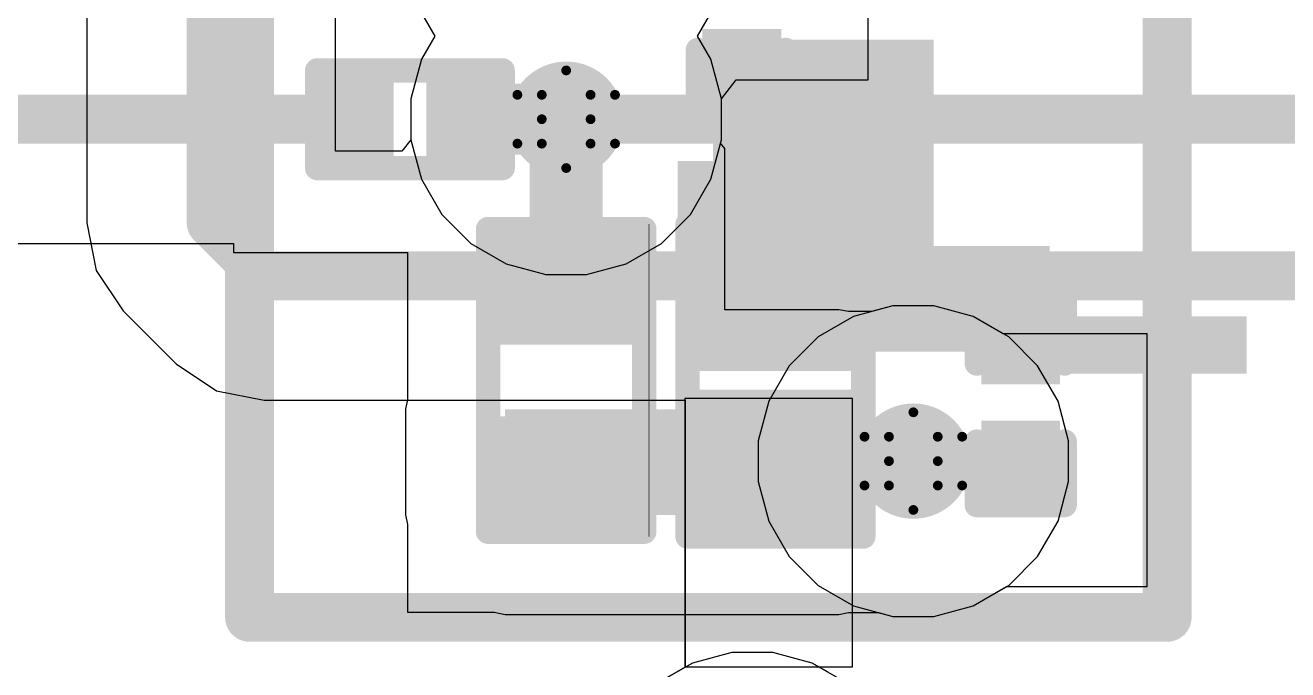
# Model space of a CAD drawing. Header units: inches. Extents: x -3 to 5437, y -3 to 5435.
# Drawn here: x 31.65 to 38.22, y 97.97 to 101.33 of the extents above; entities that cross this region are included whole.
import ezdxf

# ---------------------------------------------------------------- set-up
doc = ezdxf.new("R2010")
doc.units = ezdxf.units.IN
for name, color, linetype in [('Bottom Layer', 5, 'Continuous'), ('Drill Drawing', 1, 'Continuous'), ('GND', 16, 'Continuous'), ('PWR', 76, 'Continuous'), ('Top Layer', 1, 'Continuous'), ('Top Overlay', 2, 'Continuous'), ('Top Paste', 8, 'Continuous'), ('Top Solder', 216, 'Continuous'), ('Via Holes', 16, 'Continuous')]:
    doc.layers.add(name, color=color, linetype=linetype)

# ---------------------------------------------------------------- blocks, each defined once
blk = doc.blocks.new('CAP_0201_70')
at = {"layer": 'Top Layer'}
for points in [[(-0.4499991, 0.1499997), (-0.1499997, 0.1499997), (-0.1499997, -0.1499997), (-0.4499991, -0.1499997)], [(0.1499997, 0.1499997), (0.4499991, 0.1499997), (0.4499991, -0.1499997), (0.1499997, -0.1499997)]]:
    blk.add_hatch(color=1, dxfattribs=at).paths.add_polyline_path(points)
at = {"layer": 'Top Paste'}
for points in [[(-0.4499991, 0.1499997), (-0.1499997, 0.1499997), (-0.1499997, -0.1499997), (-0.4499991, -0.1499997)], [(0.1499997, 0.1499997), (0.4499991, 0.1499997), (0.4499991, -0.1499997), (0.1499997, -0.1499997)]]:
    blk.add_hatch(color=8, dxfattribs=at).paths.add_polyline_path(points)
at = {"layer": 'Top Solder'}
for points in [[(-0.50500026, 0.20500086), (-0.09499853999999999, 0.20500086), (-0.09499853999999999, -0.20500086), (-0.50500026, -0.20500086)], [(0.09499853999999999, 0.20500086), (0.50500026, 0.20500086), (0.50500026, -0.20500086), (0.09499853999999999, -0.20500086)]]:
    blk.add_hatch(color=216, dxfattribs=at).paths.add_polyline_path(points)
at = {"layer": 'Top Overlay'}
for points in [[(-0.5334, 0.2286, 0.127, 0.127, 0), (-0.5334, -0.2286, 0.127, 0.127, 0)], [(-0.5334, 0.2286, 0.127, 0.127, 0), (-0.2032, 0.2286, 0.127, 0.127, 0)], [(0.2032, 0.2286, 0.127, 0.127, 0), (0.5334, 0.2286, 0.127, 0.127, 0)], [(0.5334, 0.2286, 0.127, 0.127, 0), (0.5334, -0.2286, 0.127, 0.127, 0)], [(-0.5334, -0.2286, 0.127, 0.127, 0), (-0.2032, -0.2286, 0.127, 0.127, 0)], [(0.2032, -0.2286, 0.127, 0.127, 0), (0.5334, -0.2286, 0.127, 0.127, 0)]]:
    blk.add_lwpolyline(points, format="xyseb", dxfattribs=at)
for points in [[(-0.5651499999999999, 0.2286, 0.0635, 0.0635, 1), (-0.5016499999999999, 0.2286, 0.0635, 0.0635, 1)], [(-0.5651499999999999, 0.2286, 0.0635, 0.0635, 1), (-0.5016499999999999, 0.2286, 0.0635, 0.0635, 1)], [(-0.23495, 0.2286, 0.0635, 0.0635, 1), (-0.17145, 0.2286, 0.0635, 0.0635, 1)], [(0.17145, 0.2286, 0.0635, 0.0635, 1), (0.23495, 0.2286, 0.0635, 0.0635, 1)], [(0.5016499999999999, 0.2286, 0.0635, 0.0635, 1), (0.5651499999999999, 0.2286, 0.0635, 0.0635, 1)], [(0.5016499999999999, 0.2286, 0.0635, 0.0635, 1), (0.5651499999999999, 0.2286, 0.0635, 0.0635, 1)], [(-0.5651499999999999, -0.2286, 0.0635, 0.0635, 1), (-0.5016499999999999, -0.2286, 0.0635, 0.0635, 1)], [(-0.5651499999999999, -0.2286, 0.0635, 0.0635, 1), (-0.5016499999999999, -0.2286, 0.0635, 0.0635, 1)], [(-0.23495, -0.2286, 0.0635, 0.0635, 1), (-0.17145, -0.2286, 0.0635, 0.0635, 1)], [(0.17145, -0.2286, 0.0635, 0.0635, 1), (0.23495, -0.2286, 0.0635, 0.0635, 1)], [(0.5016499999999999, -0.2286, 0.0635, 0.0635, 1), (0.5651499999999999, -0.2286, 0.0635, 0.0635, 1)], [(0.5016499999999999, -0.2286, 0.0635, 0.0635, 1), (0.5651499999999999, -0.2286, 0.0635, 0.0635, 1)]]:
    blk.add_lwpolyline(points, format="xyseb", close=True, dxfattribs=at)
blk = doc.blocks.new('R___0201_85')
at = {"layer": 'Top Layer'}
for points in [[(-0.40999791, 0.18499963), (-0.13999845, 0.18499963), (-0.13999845, -0.18499963), (-0.40999791, -0.18499963)], [(0.14000099, 0.18499963), (0.41000045, 0.18499963), (0.41000045, -0.18499963), (0.14000099, -0.18499963)]]:
    blk.add_hatch(color=1, dxfattribs=at).paths.add_polyline_path(points)
at = {"layer": 'Top Paste'}
for points in [[(-0.40999791, 0.18499963), (-0.13999845, 0.18499963), (-0.13999845, -0.18499963), (-0.40999791, -0.18499963)], [(0.14000099, 0.18499963), (0.41000045, 0.18499963), (0.41000045, -0.18499963), (0.14000099, -0.18499963)]]:
    blk.add_hatch(color=8, dxfattribs=at).paths.add_polyline_path(points)
at = {"layer": 'Top Solder'}
for points in [[(-0.46499907, 0.24000079), (-0.08499729, 0.24000079), (-0.08499729, -0.24000079), (-0.46499907, -0.24000079)], [(0.08499983, 0.24000079), (0.46500161, 0.24000079), (0.46500161, -0.24000079), (0.08499983, -0.24000079)]]:
    blk.add_hatch(color=216, dxfattribs=at).paths.add_polyline_path(points)
at = {"layer": 'Top Overlay'}
for points in [[(-0.4826, 0.254, 0.127, 0.127, 0), (0.4826, 0.254, 0.127, 0.127, 0)], [(-0.4826, -0.254, 0.127, 0.127, 0), (-0.4826, 0.254, 0.127, 0.127, 0)], [(0.4826, -0.254, 0.127, 0.127, 0), (0.4826, 0.254, 0.127, 0.127, 0)], [(-0.4826, -0.254, 0.127, 0.127, 0), (0.4826, -0.254, 0.127, 0.127, 0)]]:
    blk.add_lwpolyline(points, format="xyseb", dxfattribs=at)
for points in [[(-0.51435, 0.254, 0.0635, 0.0635, 1), (-0.4508499999999999, 0.254, 0.0635, 0.0635, 1)], [(-0.51435, 0.254, 0.0635, 0.0635, 1), (-0.4508499999999999, 0.254, 0.0635, 0.0635, 1)], [(0.4508499999999999, 0.254, 0.0635, 0.0635, 1), (0.51435, 0.254, 0.0635, 0.0635, 1)], [(0.4508499999999999, 0.254, 0.0635, 0.0635, 1), (0.51435, 0.254, 0.0635, 0.0635, 1)], [(-0.51435, -0.254, 0.0635, 0.0635, 1), (-0.4508499999999999, -0.254, 0.0635, 0.0635, 1)], [(-0.51435, -0.254, 0.0635, 0.0635, 1), (-0.4508499999999999, -0.254, 0.0635, 0.0635, 1)], [(0.4508499999999999, -0.254, 0.0635, 0.0635, 1), (0.51435, -0.254, 0.0635, 0.0635, 1)], [(0.4508499999999999, -0.254, 0.0635, 0.0635, 1), (0.51435, -0.254, 0.0635, 0.0635, 1)]]:
    blk.add_lwpolyline(points, format="xyseb", close=True, dxfattribs=at)
blk = doc.blocks.new('DFN1006_2L__97')
at = {"layer": 'Top Layer'}
for points in [[(-0.69999987, 0.33000061), (-0.15000097, 0.33000061), (-0.15000097, -0.33000061), (-0.69999987, -0.33000061)], [(0.15000097, 0.33000061), (0.69999987, 0.33000061), (0.69999987, -0.33000061), (0.15000097, -0.33000061)]]:
    blk.add_hatch(color=1, dxfattribs=at).paths.add_polyline_path(points)
at = {"layer": 'Top Overlay'}
blk.add_hatch(color=2, dxfattribs=at).paths.add_polyline_path([(-1.1410188, -0.5080507999999999), (-0.8108188, -0.5080507999999999), (-0.8108188, 0.5079491999999999), (-1.1410188, 0.5079491999999999)])
at = {"layer": 'Top Paste'}
for points in [[(-0.69999987, 0.33000061), (-0.15000097, 0.33000061), (-0.15000097, -0.33000061), (-0.69999987, -0.33000061)], [(0.15000097, 0.33000061), (0.69999987, 0.33000061), (0.69999987, -0.33000061), (0.15000097, -0.33000061)]]:
    blk.add_hatch(color=8, dxfattribs=at).paths.add_polyline_path(points)
at = {"layer": 'Top Solder'}
for points in [[(-0.8015998699999999, 0.43160061), (-0.04840096999999999, 0.43160061), (-0.04840096999999999, -0.43160061), (-0.8015998699999999, -0.43160061)], [(0.04840096999999999, 0.43160061), (0.8015998699999999, 0.43160061), (0.8015998699999999, -0.43160061), (0.04840096999999999, -0.43160061)]]:
    blk.add_hatch(color=216, dxfattribs=at).paths.add_polyline_path(points)
at = {"layer": 'Top Overlay'}
for points in [[(-0.8128, -0.4571999999999999, 0.127, 0.127, 0), (-0.8128, 0.4571999999999999, 0.127, 0.127, 0)], [(0.8128, 0.4571999999999999, 0.127, 0.127, 0), (-0.8128, 0.4571999999999999, 0.127, 0.127, 0)], [(0.8128, -0.4571999999999999, 0.127, 0.127, 0), (0.8128, 0.4571999999999999, 0.127, 0.127, 0)], [(0.8128, -0.4571999999999999, 0.127, 0.127, 0), (-0.8128, -0.4571999999999999, 0.127, 0.127, 0)]]:
    blk.add_lwpolyline(points, format="xyseb", dxfattribs=at)
for points in [[(-0.84455, 0.4571999999999999, 0.0635, 0.0635, 1), (-0.7810499999999999, 0.4571999999999999, 0.0635, 0.0635, 1)], [(-0.84455, 0.4571999999999999, 0.0635, 0.0635, 1), (-0.7810499999999999, 0.4571999999999999, 0.0635, 0.0635, 1)], [(0.7810499999999999, 0.4571999999999999, 0.0635, 0.0635, 1), (0.84455, 0.4571999999999999, 0.0635, 0.0635, 1)], [(0.7810499999999999, 0.4571999999999999, 0.0635, 0.0635, 1), (0.84455, 0.4571999999999999, 0.0635, 0.0635, 1)], [(-0.84455, -0.4571999999999999, 0.0635, 0.0635, 1), (-0.7810499999999999, -0.4571999999999999, 0.0635, 0.0635, 1)], [(-0.84455, -0.4571999999999999, 0.0635, 0.0635, 1), (-0.7810499999999999, -0.4571999999999999, 0.0635, 0.0635, 1)], [(0.7810499999999999, -0.4571999999999999, 0.0635, 0.0635, 1), (0.84455, -0.4571999999999999, 0.0635, 0.0635, 1)], [(0.7810499999999999, -0.4571999999999999, 0.0635, 0.0635, 1), (0.84455, -0.4571999999999999, 0.0635, 0.0635, 1)]]:
    blk.add_lwpolyline(points, format="xyseb", close=True, dxfattribs=at)
blk = doc.blocks.new('R___0402_176')
at = {"layer": 'Top Layer'}
for points in [[(-0.6985, -0.3175), (-0.6985, 0.3175), (-0.2412999999999999, 0.3175), (-0.2413, -0.3175)], [(0.2412999999999999, -0.3175), (0.2413, 0.3175), (0.6985, 0.3175), (0.6985, -0.3175)]]:
    blk.add_hatch(color=1, dxfattribs=at).paths.add_polyline_path(points)
at = {"layer": 'Top Paste'}
for points in [[(-0.6985, -0.3175), (-0.6985, 0.3175), (-0.2412999999999999, 0.3175), (-0.2413, -0.3175)], [(0.2412999999999999, -0.3175), (0.2413, 0.3175), (0.6985, 0.3175), (0.6985, -0.3175)]]:
    blk.add_hatch(color=8, dxfattribs=at).paths.add_polyline_path(points)
at = {"layer": 'Top Solder'}
for points in [[(-0.75350116, -0.37250116), (-0.75350116, 0.37250116), (-0.1862988399999999, 0.37250116), (-0.18629884, -0.37250116)], [(0.1862988399999999, -0.37250116), (0.18629884, 0.37250116), (0.75350116, 0.37250116), (0.75350116, -0.37250116)]]:
    blk.add_hatch(color=216, dxfattribs=at).paths.add_polyline_path(points)
at = {"layer": 'Top Overlay'}
for points in [[(-0.7874, 0.4064, 0.127, 0.127, 0), (-0.7874, -0.4064, 0.127, 0.127, 0)], [(-0.7874, 0.4064, 0.127, 0.127, 0), (0.7874, 0.4064, 0.127, 0.127, 0)], [(0.7874, 0.4064, 0.127, 0.127, 0), (0.7874, -0.4064, 0.127, 0.127, 0)], [(-0.7874, -0.4064, 0.127, 0.127, 0), (0.7874, -0.4064, 0.127, 0.127, 0)], [(-0.8128, -0.4318, 0.0032258, 0.0032258, 0), (0.8128, -0.4318, 0.0032258, 0.0032258, 0)]]:
    blk.add_lwpolyline(points, format="xyseb", dxfattribs=at)
for points in [[(-0.8191499999999999, 0.4064, 0.0635, 0.0635, 1), (-0.7556499999999999, 0.4064, 0.0635, 0.0635, 1)], [(-0.8191499999999999, 0.4064, 0.0635, 0.0635, 1), (-0.7556499999999999, 0.4064, 0.0635, 0.0635, 1)], [(0.7556499999999999, 0.4064, 0.0635, 0.0635, 1), (0.8191499999999999, 0.4064, 0.0635, 0.0635, 1)], [(0.7556499999999999, 0.4064, 0.0635, 0.0635, 1), (0.8191499999999999, 0.4064, 0.0635, 0.0635, 1)], [(-0.8191499999999999, -0.4064, 0.0635, 0.0635, 1), (-0.7556499999999999, -0.4064, 0.0635, 0.0635, 1)], [(-0.8191499999999999, -0.4064, 0.0635, 0.0635, 1), (-0.7556499999999999, -0.4064, 0.0635, 0.0635, 1)], [(0.7556499999999999, -0.4064, 0.0635, 0.0635, 1), (0.8191499999999999, -0.4064, 0.0635, 0.0635, 1)], [(0.7556499999999999, -0.4064, 0.0635, 0.0635, 1), (0.8191499999999999, -0.4064, 0.0635, 0.0635, 1)], [(-0.81360518, -0.4318, 0.0016129, 0.0016129, 1), (-0.8119948199999999, -0.4318, 0.0016129, 0.0016129, 1)], [(0.8119948199999999, -0.4318, 0.0016129, 0.0016129, 1), (0.81360518, -0.4318, 0.0016129, 0.0016129, 1)]]:
    blk.add_lwpolyline(points, format="xyseb", close=True, dxfattribs=at)
blk = doc.blocks.new('CAP_0201_219')
at = {"layer": 'Top Layer'}
for points in [[(-0.4499991, 0.1499997), (-0.1499997, 0.1499997), (-0.1499997, -0.1499997), (-0.4499991, -0.1499997)], [(0.1499997, 0.1499997), (0.4499991, 0.1499997), (0.4499991, -0.1499997), (0.1499997, -0.1499997)]]:
    blk.add_hatch(color=1, dxfattribs=at).paths.add_polyline_path(points)
at = {"layer": 'Top Paste'}
for points in [[(-0.4499991, 0.1499997), (-0.1499997, 0.1499997), (-0.1499997, -0.1499997), (-0.4499991, -0.1499997)], [(0.1499997, 0.1499997), (0.4499991, 0.1499997), (0.4499991, -0.1499997), (0.1499997, -0.1499997)]]:
    blk.add_hatch(color=8, dxfattribs=at).paths.add_polyline_path(points)
at = {"layer": 'Top Solder'}
for points in [[(-0.50500026, 0.20500086), (-0.09499853999999999, 0.20500086), (-0.09499853999999999, -0.20500086), (-0.50500026, -0.20500086)], [(0.09499853999999999, 0.20500086), (0.50500026, 0.20500086), (0.50500026, -0.20500086), (0.09499853999999999, -0.20500086)]]:
    blk.add_hatch(color=216, dxfattribs=at).paths.add_polyline_path(points)
at = {"layer": 'Top Overlay'}
for points in [[(-0.5334, 0.2286, 0.127, 0.127, 0), (-0.5334, -0.2286, 0.127, 0.127, 0)], [(-0.5334, 0.2286, 0.127, 0.127, 0), (-0.2032, 0.2286, 0.127, 0.127, 0)], [(0.2032, 0.2286, 0.127, 0.127, 0), (0.5334, 0.2286, 0.127, 0.127, 0)], [(0.5334, 0.2286, 0.127, 0.127, 0), (0.5334, -0.2286, 0.127, 0.127, 0)], [(-0.5334, -0.2286, 0.127, 0.127, 0), (-0.2032, -0.2286, 0.127, 0.127, 0)], [(0.2032, -0.2286, 0.127, 0.127, 0), (0.5334, -0.2286, 0.127, 0.127, 0)]]:
    blk.add_lwpolyline(points, format="xyseb", dxfattribs=at)
for points in [[(-0.5651499999999999, 0.2286, 0.0635, 0.0635, 1), (-0.5016499999999999, 0.2286, 0.0635, 0.0635, 1)], [(-0.5651499999999999, 0.2286, 0.0635, 0.0635, 1), (-0.5016499999999999, 0.2286, 0.0635, 0.0635, 1)], [(-0.23495, 0.2286, 0.0635, 0.0635, 1), (-0.17145, 0.2286, 0.0635, 0.0635, 1)], [(0.17145, 0.2286, 0.0635, 0.0635, 1), (0.23495, 0.2286, 0.0635, 0.0635, 1)], [(0.5016499999999999, 0.2286, 0.0635, 0.0635, 1), (0.5651499999999999, 0.2286, 0.0635, 0.0635, 1)], [(0.5016499999999999, 0.2286, 0.0635, 0.0635, 1), (0.5651499999999999, 0.2286, 0.0635, 0.0635, 1)], [(-0.5651499999999999, -0.2286, 0.0635, 0.0635, 1), (-0.5016499999999999, -0.2286, 0.0635, 0.0635, 1)], [(-0.5651499999999999, -0.2286, 0.0635, 0.0635, 1), (-0.5016499999999999, -0.2286, 0.0635, 0.0635, 1)], [(-0.23495, -0.2286, 0.0635, 0.0635, 1), (-0.17145, -0.2286, 0.0635, 0.0635, 1)], [(0.17145, -0.2286, 0.0635, 0.0635, 1), (0.23495, -0.2286, 0.0635, 0.0635, 1)], [(0.5016499999999999, -0.2286, 0.0635, 0.0635, 1), (0.5651499999999999, -0.2286, 0.0635, 0.0635, 1)], [(0.5016499999999999, -0.2286, 0.0635, 0.0635, 1), (0.5651499999999999, -0.2286, 0.0635, 0.0635, 1)]]:
    blk.add_lwpolyline(points, format="xyseb", close=True, dxfattribs=at)

msp = doc.modelspace()

# ---------------------------------------------------------------- hatches: boundary and pattern name
at = {"layer": 'Bottom Layer'}
h = msp.add_hatch(color=5, dxfattribs=at)
edge = h.paths.add_edge_path()
edge.add_arc((34.46465294, 100.83887376), 0.2999994, 0, 360)
h = msp.add_hatch(color=5, dxfattribs=at)
edge = h.paths.add_edge_path()
edge.add_arc((36.27119999999999, 99.05999999999999), 0.2999994, 0, 360)
at = {"layer": 'GND'}
h = msp.add_hatch(color=16, dxfattribs=at)
edge = h.paths.add_edge_path()
edge.add_arc((34.46465294, 100.83887376), 0.2999994, 0, 360)
h = msp.add_hatch(color=16, dxfattribs=at)
edge = h.paths.add_edge_path()
edge.add_arc((36.27119999999999, 99.05999999999999), 0.2999994, 0, 360)
at = {"layer": 'PWR'}
h = msp.add_hatch(color=76, dxfattribs=at)
edge = h.paths.add_edge_path()
edge.add_arc((34.46465294, 100.83887376), 0.2999994, 0, 360)
h = msp.add_hatch(color=76, dxfattribs=at)
edge = h.paths.add_edge_path()
edge.add_arc((36.27119999999999, 99.05999999999999), 0.2999994, 0, 360)
at = {"layer": 'Top Layer'}
for points in [[(35.22883734, 100.0244126), (36.37757266, 100.0244126), (36.37757266, 101.25247212), (35.22883734, 101.25247212)], [(33.79142086, 100.65387286), (34.51763734, 100.65387286), (34.51763734, 101.02387466), (33.79142086, 101.02387466)], [(35.22354906, 99.62997346), (36.9799997, 99.62997346), (36.9799997, 100.1799749), (35.22354906, 100.1799749)], [(36.6800003, 99.51479969999998), (38.00496082, 99.51479969999998), (38.00496082, 99.81293473999999), (36.6800003, 99.81293473999999)], [(34.14693704, 98.77997262), (35.88355027999999, 98.77997262), (35.88355027999999, 99.32997405999998), (34.14693704, 99.32997405999998)]]:
    msp.add_hatch(color=1, dxfattribs=at).paths.add_polyline_path(points)
h = msp.add_hatch(color=1, dxfattribs=at)
edge = h.paths.add_edge_path()
edge.add_arc((34.46465294, 100.83887376), 0.2999994, 0, 360)
h = msp.add_hatch(color=1, dxfattribs=at)
edge = h.paths.add_edge_path()
edge.add_arc((36.27119999999999, 99.05999999999999), 0.2999994, 0, 360)
at = {"layer": 'Via Holes'}
h = msp.add_hatch(color=7, dxfattribs=at)
edge = h.paths.add_edge_path()
edge.add_arc((34.46465294, 100.83887376), 0.1499997, 0, 360)
h = msp.add_hatch(color=7, dxfattribs=at)
edge = h.paths.add_edge_path()
edge.add_arc((36.27119999999999, 99.05999999999999), 0.1499997, 0, 360)

# ---------------------------------------------------------------- linework, layer by layer
at = {"layer": 'Bottom Layer'}
for p, q in [((33.26479757999999, 100.67185352), (33.26479757999999, 102.02104818)), ((31.96991573999999, 101.81111718), (31.96991573999999, 100.2995073)), ((33.7117182, 101.39059732), (33.78095606, 101.27067376)), ((33.78095606, 101.27067376), (33.7117182, 101.1507502)), ((33.7117182, 101.1507502), (33.65665354, 100.94524896)), ((33.65665354, 100.94524896), (33.65665354, 100.7325011)), ((33.65665354, 100.7325011), (33.6101182, 100.67185352)), ((33.6101182, 100.67185352), (33.26479757999999, 100.67185352)), ((31.96991573999999, 100.2995073), (32.01919935999999, 100.051743)), ((32.01919935999999, 100.051743), (32.15954705999999, 99.8416977)), ((32.15954705999999, 99.8416977), (32.43464176, 99.56660299999999)), ((32.43464176, 99.56660299999999), (32.64468452, 99.4262553)), ((32.64468452, 99.4262553), (32.89245136, 99.37697168)), ((32.89245136, 99.37697168), (35.08365094, 99.37697168)), ((35.08365094, 97.98789902), (35.08365094, 99.38822133999999)), ((35.08365094, 99.38822133999999), (35.95287958, 99.38822133999999)), ((35.08365094, 99.37697168), (35.08365094, 97.98789902)), ((35.95287958, 99.38822133999999), (35.95287958, 97.98789902)), ((35.08365094, 97.98789902), (34.93687704, 97.90315953999999)), ((35.95287958, 97.98789902), (35.08365094, 97.98789902))]:
    msp.add_line(p, q, dxfattribs=at)
for points in [[(32.61735666, 100.2995073, 0.254, 0.254, 0), (32.61735666, 102.5156446, 0.254, 0.254, 0)], [(34.46465294, 100.83887376, 0.254, 0.254, 0), (39.64966416, 100.83887376, 0.254, 0.254, 0)], [(32.61735666, 100.2995073, 0.254, 0.254, 0), (32.89245136, 100.0244126, 0.254, 0.254, 0)], [(32.89245136, 100.0244126, 0.254, 0.254, 0), (39.11295199999999, 100.0244126, 0.254, 0.254, 0)]]:
    msp.add_lwpolyline(points, format="xyseb", dxfattribs=at)
for points in [[(34.40115294, 100.83887376, 0.127, 0.127, 1), (34.52815294, 100.83887376, 0.127, 0.127, 1)], [(32.55385666, 100.2995073, 0.127, 0.127, 1), (32.68085666, 100.2995073, 0.127, 0.127, 1)], [(32.55385666, 100.2995073, 0.127, 0.127, 1), (32.68085666, 100.2995073, 0.127, 0.127, 1)], [(32.82895136, 100.0244126, 0.127, 0.127, 1), (32.95595135999999, 100.0244126, 0.127, 0.127, 1)], [(32.82895136, 100.0244126, 0.127, 0.127, 1), (32.95595135999999, 100.0244126, 0.127, 0.127, 1)]]:
    msp.add_lwpolyline(points, format="xyseb", close=True, dxfattribs=at)
at = {"layer": 'Drill Drawing'}
for points in [[(34.33765294, 100.96587376, 0.0508, 0.0508, 0), (34.46465294, 101.09287376, 0.0508, 0.0508, 0)], [(34.46465294, 101.09287376, 0.0508, 0.0508, 0), (34.59165294, 100.96587376, 0.0508, 0.0508, 0)], [(34.21065294, 100.96587376, 0.0508, 0.0508, 0), (34.33765294, 100.83887376, 0.0508, 0.0508, 0)], [(34.21065294, 100.96587376, 0.0508, 0.0508, 0), (34.33765294, 100.96587376, 0.0508, 0.0508, 0)], [(34.59165294, 100.96587376, 0.0508, 0.0508, 0), (34.71865294, 100.96587376, 0.0508, 0.0508, 0)], [(34.59165294, 100.83887376, 0.0508, 0.0508, 0), (34.71865294, 100.96587376, 0.0508, 0.0508, 0)], [(34.21065294, 100.71187376, 0.0508, 0.0508, 0), (34.33765294, 100.83887376, 0.0508, 0.0508, 0)], [(34.59165294, 100.83887376, 0.0508, 0.0508, 0), (34.71865294, 100.71187376, 0.0508, 0.0508, 0)], [(34.21065294, 100.71187376, 0.0508, 0.0508, 0), (34.33765294, 100.71187376, 0.0508, 0.0508, 0)], [(34.33765294, 100.71187376, 0.0508, 0.0508, 0), (34.46465294, 100.58487376, 0.0508, 0.0508, 0)], [(34.46465294, 100.58487376, 0.0508, 0.0508, 0), (34.59165294, 100.71187376, 0.0508, 0.0508, 0)], [(34.59165294, 100.71187376, 0.0508, 0.0508, 0), (34.71865294, 100.71187376, 0.0508, 0.0508, 0)], [(36.1442, 99.18699999999998, 0.0508, 0.0508, 0), (36.27119999999999, 99.314, 0.0508, 0.0508, 0)], [(36.27119999999999, 99.314, 0.0508, 0.0508, 0), (36.3982, 99.18699999999998, 0.0508, 0.0508, 0)], [(36.0172, 99.18699999999998, 0.0508, 0.0508, 0), (36.1442, 99.05999999999999, 0.0508, 0.0508, 0)], [(36.0172, 99.18699999999998, 0.0508, 0.0508, 0), (36.1442, 99.18699999999998, 0.0508, 0.0508, 0)], [(36.3982, 99.18699999999998, 0.0508, 0.0508, 0), (36.5252, 99.18699999999998, 0.0508, 0.0508, 0)], [(36.3982, 99.05999999999999, 0.0508, 0.0508, 0), (36.5252, 99.18699999999998, 0.0508, 0.0508, 0)], [(36.0172, 98.93299999999999, 0.0508, 0.0508, 0), (36.1442, 99.05999999999999, 0.0508, 0.0508, 0)], [(36.3982, 99.05999999999999, 0.0508, 0.0508, 0), (36.5252, 98.93299999999999, 0.0508, 0.0508, 0)], [(36.0172, 98.93299999999999, 0.0508, 0.0508, 0), (36.1442, 98.93299999999999, 0.0508, 0.0508, 0)], [(36.1442, 98.93299999999999, 0.0508, 0.0508, 0), (36.27119999999999, 98.806, 0.0508, 0.0508, 0)], [(36.27119999999999, 98.806, 0.0508, 0.0508, 0), (36.3982, 98.93299999999999, 0.0508, 0.0508, 0)], [(36.3982, 98.93299999999999, 0.0508, 0.0508, 0), (36.5252, 98.93299999999999, 0.0508, 0.0508, 0)]]:
    msp.add_lwpolyline(points, format="xyseb", dxfattribs=at)
for points in [[(34.45195294, 101.09287376, 0.0254, 0.0254, 1), (34.47735294, 101.09287376, 0.0254, 0.0254, 1)], [(34.45195294, 101.09287376, 0.0254, 0.0254, 1), (34.47735294, 101.09287376, 0.0254, 0.0254, 1)], [(34.19795294, 100.96587376, 0.0254, 0.0254, 1), (34.22335294, 100.96587376, 0.0254, 0.0254, 1)], [(34.19795294, 100.96587376, 0.0254, 0.0254, 1), (34.22335294, 100.96587376, 0.0254, 0.0254, 1)], [(34.32495294, 100.96587376, 0.0254, 0.0254, 1), (34.35035294, 100.96587376, 0.0254, 0.0254, 1)], [(34.32495294, 100.96587376, 0.0254, 0.0254, 1), (34.35035294, 100.96587376, 0.0254, 0.0254, 1)], [(34.57895294, 100.96587376, 0.0254, 0.0254, 1), (34.60435294, 100.96587376, 0.0254, 0.0254, 1)], [(34.57895294, 100.96587376, 0.0254, 0.0254, 1), (34.60435294, 100.96587376, 0.0254, 0.0254, 1)], [(34.70595294, 100.96587376, 0.0254, 0.0254, 1), (34.73135294, 100.96587376, 0.0254, 0.0254, 1)], [(34.70595294, 100.96587376, 0.0254, 0.0254, 1), (34.73135294, 100.96587376, 0.0254, 0.0254, 1)], [(34.32495294, 100.83887376, 0.0254, 0.0254, 1), (34.35035294, 100.83887376, 0.0254, 0.0254, 1)], [(34.32495294, 100.83887376, 0.0254, 0.0254, 1), (34.35035294, 100.83887376, 0.0254, 0.0254, 1)], [(34.57895294, 100.83887376, 0.0254, 0.0254, 1), (34.60435294, 100.83887376, 0.0254, 0.0254, 1)], [(34.57895294, 100.83887376, 0.0254, 0.0254, 1), (34.60435294, 100.83887376, 0.0254, 0.0254, 1)], [(34.19795294, 100.71187376, 0.0254, 0.0254, 1), (34.22335294, 100.71187376, 0.0254, 0.0254, 1)], [(34.19795294, 100.71187376, 0.0254, 0.0254, 1), (34.22335294, 100.71187376, 0.0254, 0.0254, 1)], [(34.32495294, 100.71187376, 0.0254, 0.0254, 1), (34.35035294, 100.71187376, 0.0254, 0.0254, 1)], [(34.32495294, 100.71187376, 0.0254, 0.0254, 1), (34.35035294, 100.71187376, 0.0254, 0.0254, 1)], [(34.57895294, 100.71187376, 0.0254, 0.0254, 1), (34.60435294, 100.71187376, 0.0254, 0.0254, 1)], [(34.57895294, 100.71187376, 0.0254, 0.0254, 1), (34.60435294, 100.71187376, 0.0254, 0.0254, 1)], [(34.70595294, 100.71187376, 0.0254, 0.0254, 1), (34.73135294, 100.71187376, 0.0254, 0.0254, 1)], [(34.70595294, 100.71187376, 0.0254, 0.0254, 1), (34.73135294, 100.71187376, 0.0254, 0.0254, 1)], [(34.45195294, 100.58487376, 0.0254, 0.0254, 1), (34.47735294, 100.58487376, 0.0254, 0.0254, 1)], [(34.45195294, 100.58487376, 0.0254, 0.0254, 1), (34.47735294, 100.58487376, 0.0254, 0.0254, 1)], [(36.2585, 99.314, 0.0254, 0.0254, 1), (36.2839, 99.314, 0.0254, 0.0254, 1)], [(36.2585, 99.314, 0.0254, 0.0254, 1), (36.2839, 99.314, 0.0254, 0.0254, 1)], [(36.0045, 99.18699999999998, 0.0254, 0.0254, 1), (36.0299, 99.18699999999998, 0.0254, 0.0254, 1)], [(36.0045, 99.18699999999998, 0.0254, 0.0254, 1), (36.0299, 99.18699999999998, 0.0254, 0.0254, 1)], [(36.1315, 99.18699999999998, 0.0254, 0.0254, 1), (36.1569, 99.18699999999998, 0.0254, 0.0254, 1)], [(36.1315, 99.18699999999998, 0.0254, 0.0254, 1), (36.1569, 99.18699999999998, 0.0254, 0.0254, 1)], [(36.3855, 99.18699999999998, 0.0254, 0.0254, 1), (36.4109, 99.18699999999998, 0.0254, 0.0254, 1)], [(36.3855, 99.18699999999998, 0.0254, 0.0254, 1), (36.4109, 99.18699999999998, 0.0254, 0.0254, 1)], [(36.5125, 99.18699999999998, 0.0254, 0.0254, 1), (36.53789999999999, 99.18699999999998, 0.0254, 0.0254, 1)], [(36.5125, 99.18699999999998, 0.0254, 0.0254, 1), (36.53789999999999, 99.18699999999998, 0.0254, 0.0254, 1)], [(36.1315, 99.05999999999999, 0.0254, 0.0254, 1), (36.1569, 99.05999999999999, 0.0254, 0.0254, 1)], [(36.1315, 99.05999999999999, 0.0254, 0.0254, 1), (36.1569, 99.05999999999999, 0.0254, 0.0254, 1)], [(36.3855, 99.05999999999999, 0.0254, 0.0254, 1), (36.4109, 99.05999999999999, 0.0254, 0.0254, 1)], [(36.3855, 99.05999999999999, 0.0254, 0.0254, 1), (36.4109, 99.05999999999999, 0.0254, 0.0254, 1)], [(36.0045, 98.93299999999999, 0.0254, 0.0254, 1), (36.0299, 98.93299999999999, 0.0254, 0.0254, 1)], [(36.0045, 98.93299999999999, 0.0254, 0.0254, 1), (36.0299, 98.93299999999999, 0.0254, 0.0254, 1)], [(36.1315, 98.93299999999999, 0.0254, 0.0254, 1), (36.1569, 98.93299999999999, 0.0254, 0.0254, 1)], [(36.1315, 98.93299999999999, 0.0254, 0.0254, 1), (36.1569, 98.93299999999999, 0.0254, 0.0254, 1)], [(36.3855, 98.93299999999999, 0.0254, 0.0254, 1), (36.4109, 98.93299999999999, 0.0254, 0.0254, 1)], [(36.3855, 98.93299999999999, 0.0254, 0.0254, 1), (36.4109, 98.93299999999999, 0.0254, 0.0254, 1)], [(36.5125, 98.93299999999999, 0.0254, 0.0254, 1), (36.53789999999999, 98.93299999999999, 0.0254, 0.0254, 1)], [(36.5125, 98.93299999999999, 0.0254, 0.0254, 1), (36.53789999999999, 98.93299999999999, 0.0254, 0.0254, 1)], [(36.2585, 98.806, 0.0254, 0.0254, 1), (36.2839, 98.806, 0.0254, 0.0254, 1)], [(36.2585, 98.806, 0.0254, 0.0254, 1), (36.2839, 98.806, 0.0254, 0.0254, 1)]]:
    msp.add_lwpolyline(points, format="xyseb", close=True, dxfattribs=at)
at = {"layer": 'GND'}
for p, q in [((33.7117182, 101.39059732), (33.78095606, 101.27067376)), ((35.14834982, 101.27067376), (35.21758767999999, 101.39059732)), ((33.78095606, 101.27067376), (33.7117182, 101.1507502)), ((35.21758767999999, 101.1507502), (35.14834982, 101.27067376)), ((33.7117182, 101.1507502), (33.65665354, 100.94524896)), ((35.27265234, 100.94524896), (35.21758767999999, 101.1507502)), ((33.65665354, 100.94524896), (33.65665354, 100.73249856)), ((35.27265234, 100.73249856), (35.27265234, 100.94524896)), ((33.65665354, 100.73249856), (33.7117182, 100.52699732)), ((35.21758767999999, 100.52699732), (35.27265234, 100.73249856)), ((33.7117182, 100.52699732), (33.8180934, 100.3427508)), ((35.11121248, 100.3427508), (35.21758767999999, 100.52699732)), ((33.8180934, 100.3427508), (33.96852997999999, 100.19231422)), ((34.96077589999999, 100.19231422), (35.11121248, 100.3427508)), ((33.96852997999999, 100.19231422), (34.15277649999999, 100.08593902)), ((34.77652938, 100.08593902), (34.96077589999999, 100.19231422)), ((34.15277649999999, 100.08593902), (34.35827774, 100.03087436)), ((34.57102814, 100.03087436), (34.77652938, 100.08593902)), ((34.35827774, 100.03087436), (34.57102814, 100.03087436)), ((36.1648248, 99.8679994), (35.95932356, 99.81293473999999)), ((36.3775752, 99.8679994), (36.1648248, 99.8679994)), ((36.58307644, 99.81293473999999), (36.3775752, 99.8679994)), ((35.95932356, 99.81293473999999), (35.77507704, 99.70655954)), ((36.76732296, 99.70655954), (36.58307644, 99.81293473999999)), ((35.77507704, 99.70655954), (35.62464046, 99.55612296)), ((36.91775954, 99.55612296), (36.76732296, 99.70655954)), ((35.62464046, 99.55612296), (35.51826526, 99.37187644)), ((37.02413474, 99.37187644), (36.91775954, 99.55612296)), ((35.51826526, 99.37187644), (35.46320059999999, 99.16637519999999)), ((37.0791994, 99.16637519999999), (37.02413474, 99.37187644)), ((35.46320059999999, 99.16637519999999), (35.46320059999999, 98.95362479999999)), ((37.0791994, 98.95362479999999), (37.0791994, 99.16637519999999)), ((35.46320059999999, 98.95362479999999), (35.51826526, 98.74812356)), ((37.02413474, 98.74812356), (37.0791994, 98.95362479999999)), ((35.51826526, 98.74812356), (35.62464046, 98.56387704)), ((36.91775954, 98.56387704), (37.02413474, 98.74812356)), ((35.62464046, 98.56387704), (35.77507704, 98.41344045999999)), ((36.76732296, 98.41344045999999), (36.91775954, 98.56387704)), ((35.77507704, 98.41344045999999), (35.95932356, 98.30706525999999)), ((36.58307644, 98.30706525999999), (36.76732296, 98.41344045999999)), ((35.95932356, 98.30706525999999), (36.1648248, 98.2520006)), ((36.3775752, 98.2520006), (36.58307644, 98.30706525999999)), ((36.1648248, 98.2520006), (36.3775752, 98.2520006)), ((35.3266248, 98.06459939999999), (35.12112356, 98.00953473999999)), ((35.5393752, 98.06459939999999), (35.3266248, 98.06459939999999)), ((35.74487644, 98.00953473999999), (35.5393752, 98.06459939999999)), ((35.12112356, 98.00953473999999), (34.93687704, 97.90315953999999)), ((35.92912295999999, 97.90315953999999), (35.74487644, 98.00953473999999))]:
    msp.add_line(p, q, dxfattribs=at)
at = {"layer": 'PWR'}
for p, q in [((33.7117182, 101.39059732), (33.78095606, 101.27067376)), ((35.14834982, 101.27067376), (35.21758767999999, 101.39059732)), ((33.78095606, 101.27067376), (33.7117182, 101.1507502)), ((35.21758767999999, 101.1507502), (35.14834982, 101.27067376)), ((33.7117182, 101.1507502), (33.65665354, 100.94524896)), ((35.27265234, 100.94524896), (35.21758767999999, 101.1507502)), ((33.65665354, 100.94524896), (33.65665354, 100.73249856)), ((35.27265234, 100.73249856), (35.27265234, 100.94524896)), ((33.65665354, 100.73249856), (33.7117182, 100.52699732)), ((35.21758767999999, 100.52699732), (35.27265234, 100.73249856)), ((33.7117182, 100.52699732), (33.8180934, 100.3427508)), ((35.11121248, 100.3427508), (35.21758767999999, 100.52699732)), ((33.8180934, 100.3427508), (33.96852997999999, 100.19231422)), ((34.96077589999999, 100.19231422), (35.11121248, 100.3427508)), ((33.96852997999999, 100.19231422), (34.15277649999999, 100.08593902)), ((34.77652938, 100.08593902), (34.96077589999999, 100.19231422)), ((34.15277649999999, 100.08593902), (34.35827774, 100.03087436)), ((34.57102814, 100.03087436), (34.77652938, 100.08593902)), ((34.35827774, 100.03087436), (34.57102814, 100.03087436)), ((35.3266248, 98.06459939999999), (35.12112356, 98.00953473999999)), ((35.5393752, 98.06459939999999), (35.3266248, 98.06459939999999)), ((35.74487644, 98.00953473999999), (35.5393752, 98.06459939999999)), ((35.12112356, 98.00953473999999), (34.93687704, 97.90315953999999)), ((35.92912295999999, 97.90315953999999), (35.74487644, 98.00953473999999))]:
    msp.add_line(p, q, dxfattribs=at)
at = {"layer": 'Top Layer'}
for p, q in [((36.03683674, 101.04447406), (36.03683674, 102.36047346)), ((35.27265234, 100.94524642), (35.34879138, 101.04447406)), ((35.34879138, 101.04447406), (36.03683674, 101.04447406)), ((35.27265234, 100.73249856), (35.27265234, 100.94524642)), ((35.26798636, 100.71508432), (35.27265234, 100.73249856)), ((35.28993958, 100.68647376), (35.26798636, 100.71508432)), ((35.28993704, 99.84792578), (35.28993704, 100.68647376)), ((35.28993704, 100.68647376), (35.28993958, 100.68647376)), ((30.98662332, 100.19143284), (32.7334245, 100.19143284)), ((32.7334245, 100.19143284), (32.7334245, 100.1458754)), ((32.7334245, 100.1458754), (33.63893703999999, 100.1458754)), ((33.63893703999999, 100.1458754), (33.63893703999999, 99.38000698)), ((36.1648248, 99.8679994), (36.05276, 99.83797152)), ((36.3775752, 99.8679994), (36.1648248, 99.8679994)), ((36.58307644, 99.81293473999999), (36.3775752, 99.8679994)), ((35.88355282, 99.84792578), (35.28993704, 99.84792578)), ((35.93359844, 99.83797152), (35.88355282, 99.84792578)), ((36.05276, 99.83797152), (35.93359844, 99.83797152)), ((36.73919246, 99.72280029999999), (36.58307644, 99.81293473999999)), ((37.4879997, 99.72280029999999), (36.73919246, 99.72280029999999)), ((37.4879997, 98.4068009), (37.4879997, 99.72280029999999)), ((33.63893703999999, 99.38000698), (33.62898532, 99.32997405999998)), ((33.62898532, 99.32997405999998), (33.62898532, 98.77997262)), ((33.62898532, 98.77997262), (33.63893703999999, 98.72993969999999)), ((33.63893703999999, 98.72993969999999), (33.63893703999999, 98.27347375999999)), ((36.58307644, 98.30706525999999), (36.75582184, 98.4068009)), ((36.75582184, 98.4068009), (37.4879997, 98.4068009)), ((36.3775752, 98.2520006), (36.58307644, 98.30706525999999)), ((33.63893703999999, 98.27347375999999), (34.08935778, 98.27347375999999)), ((34.08935778, 98.27347375999999), (34.14693704, 98.2620209)), ((34.14693704, 98.2620209), (35.88355282, 98.2620209)), ((35.88355282, 98.2620209), (35.93359844, 98.27197516)), ((35.93359844, 98.27197516), (36.09028088, 98.27197516)), ((36.09028088, 98.27197516), (36.1648248, 98.2520006)), ((36.1648248, 98.2520006), (36.3775752, 98.2520006)), ((35.3266248, 98.06459939999999), (35.12112356, 98.00953473999999)), ((35.5393752, 98.06459939999999), (35.3266248, 98.06459939999999)), ((35.74487644, 98.00953473999999), (35.5393752, 98.06459939999999)), ((35.12112356, 98.00953473999999), (34.93687704, 97.90315953999999)), ((35.8287193, 97.96112742), (35.74487644, 98.00953473999999))]:
    msp.add_line(p, q, dxfattribs=at)
for points in [[(34.46454626, 99.94998297999999, 0.3809999999999999, 0.3809999999999999, 0), (34.46454626, 100.83876708, 0.3809999999999999, 0.3809999999999999, 0)], [(30.98662332, 100.83887376, 0.254, 0.254, 0), (33.37642296, 100.83887376, 0.254, 0.254, 0)], [(34.46454626, 100.83876708, 0.254, 0.254, 0), (34.46465294, 100.83887376, 0.254, 0.254, 0)], [(34.46443704, 99.94987376, 0.254, 0.254, 0), (34.46454626, 99.94998297999999, 0.254, 0.254, 0)], [(35.55606299999999, 99.05748539999999, 0.3809999999999999, 0.3809999999999999, 0), (36.2686854, 99.05748539999999, 0.3809999999999999, 0.3809999999999999, 0)], [(35.55355094, 99.05497333999999, 0.254, 0.254, 0), (35.55606299999999, 99.05748539999999, 0.254, 0.254, 0)], [(36.2686854, 99.05748539999999, 0.254, 0.254, 0), (36.2736003, 99.0624003, 0.254, 0.254, 0)], [(36.2736003, 99.0624003, 0.254, 0.254, 0), (36.8275997, 99.0624003, 0.254, 0.254, 0)], [(36.8275997, 99.0624003, 0.254, 0.254, 0), (36.83, 99.0648006, 0.254, 0.254, 0)]]:
    msp.add_lwpolyline(points, format="xyseb", dxfattribs=at)
for points in [[(34.36929626, 100.83876708, 0.1905, 0.1905, 1), (34.55979626, 100.83876708, 0.1905, 0.1905, 1)], [(33.31292295999999, 100.83887376, 0.127, 0.127, 1), (33.43992296, 100.83887376, 0.127, 0.127, 1)], [(34.40104626, 100.83876708, 0.127, 0.127, 1), (34.52804626, 100.83876708, 0.127, 0.127, 1)], [(34.40115294, 100.83887376, 0.127, 0.127, 1), (34.52815294, 100.83887376, 0.127, 0.127, 1)], [(34.36929626, 99.94998297999999, 0.1905, 0.1905, 1), (34.55979626, 99.94998297999999, 0.1905, 0.1905, 1)], [(34.40093704, 99.94987376, 0.127, 0.127, 1), (34.52793704, 99.94987376, 0.127, 0.127, 1)], [(34.40104626, 99.94998297999999, 0.127, 0.127, 1), (34.52804626, 99.94998297999999, 0.127, 0.127, 1)], [(35.460813, 99.05748539999999, 0.1905, 0.1905, 1), (35.65131299999999, 99.05748539999999, 0.1905, 0.1905, 1)], [(36.1734354, 99.05748539999999, 0.1905, 0.1905, 1), (36.3639354, 99.05748539999999, 0.1905, 0.1905, 1)], [(35.49005094, 99.05497333999999, 0.127, 0.127, 1), (35.61705094, 99.05497333999999, 0.127, 0.127, 1)], [(35.492563, 99.05748539999999, 0.127, 0.127, 1), (35.619563, 99.05748539999999, 0.127, 0.127, 1)], [(36.2051854, 99.05748539999999, 0.127, 0.127, 1), (36.3321854, 99.05748539999999, 0.127, 0.127, 1)], [(36.2101003, 99.0624003, 0.127, 0.127, 1), (36.3371003, 99.0624003, 0.127, 0.127, 1)], [(36.2101003, 99.0624003, 0.127, 0.127, 1), (36.3371003, 99.0624003, 0.127, 0.127, 1)], [(36.7640997, 99.0624003, 0.127, 0.127, 1), (36.8910997, 99.0624003, 0.127, 0.127, 1)], [(36.7640997, 99.0624003, 0.127, 0.127, 1), (36.8910997, 99.0624003, 0.127, 0.127, 1)], [(36.7665, 99.0648006, 0.127, 0.127, 1), (36.8935, 99.0648006, 0.127, 0.127, 1)]]:
    msp.add_lwpolyline(points, format="xyseb", close=True, dxfattribs=at)
at = {"layer": 'Top Overlay'}
for points in [[(32.8168, 98.24719999999999, 0.254, 0.254, 0), (32.8168, 105.15687376, 0.254, 0.254, 0)], [(37.592, 98.24719999999999, 0.254, 0.254, 0), (37.592, 102.2604, 0.254, 0.254, 0)], [(32.8168, 98.24719999999999, 0.254, 0.254, 0), (37.592, 98.24719999999999, 0.254, 0.254, 0)]]:
    msp.add_lwpolyline(points, format="xyseb", dxfattribs=at)
for points in [[(32.7533, 98.24719999999999, 0.127, 0.127, 1), (32.8803, 98.24719999999999, 0.127, 0.127, 1)], [(32.7533, 98.24719999999999, 0.127, 0.127, 1), (32.8803, 98.24719999999999, 0.127, 0.127, 1)], [(37.5285, 98.24719999999999, 0.127, 0.127, 1), (37.6555, 98.24719999999999, 0.127, 0.127, 1)], [(37.5285, 98.24719999999999, 0.127, 0.127, 1), (37.6555, 98.24719999999999, 0.127, 0.127, 1)]]:
    msp.add_lwpolyline(points, format="xyseb", close=True, dxfattribs=at)

# ---------------------------------------------------------------- block references
for name, p, rotation in [('CAP_0201_219', (35.37883704, 101.40247436), 90), ('DFN1006_2L__97', (35.55355094, 99.47997376), 270), ('R___0402_176', (34.46443704, 99.47997376), 90), ('CAP_0201_70', (36.83, 99.36479999999999), 90)]:
    msp.add_blockref(name, p, dxfattribs=dict(rotation=rotation))
msp.add_blockref('R___0201_85', (33.65142114, 100.83887376))

doc.saveas('drawing.dxf')
